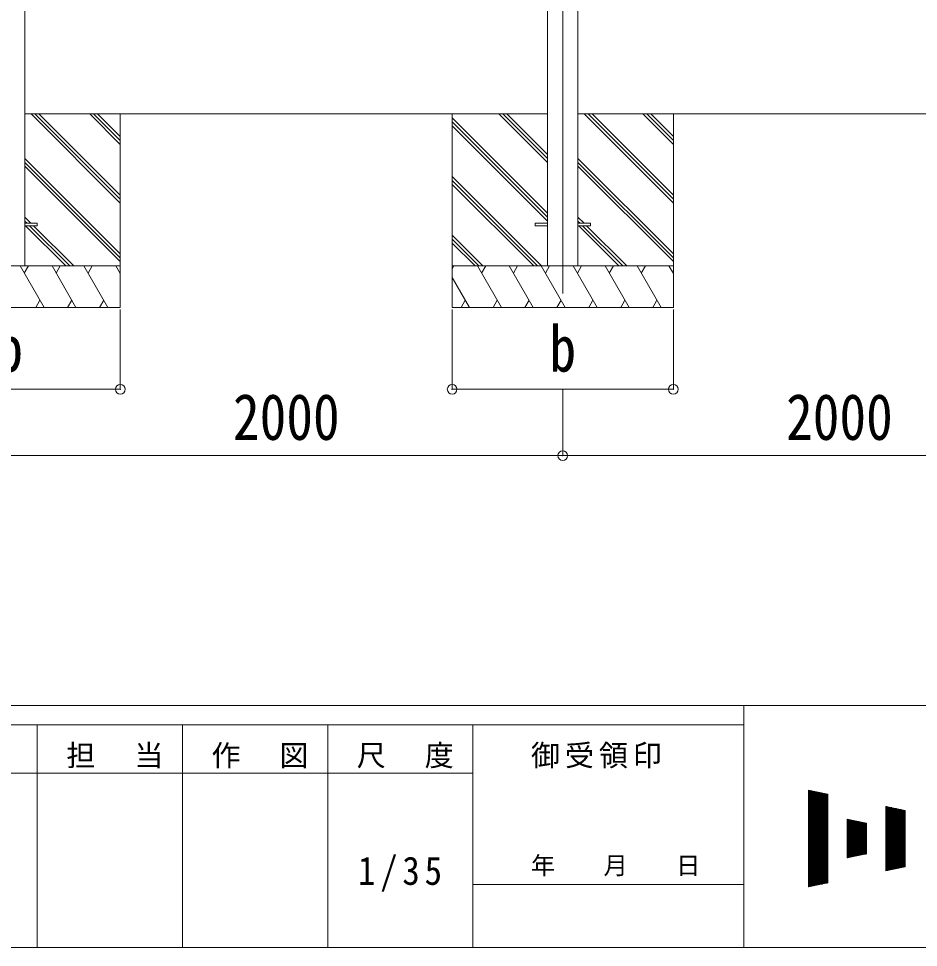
# Model space of a CAD drawing. Units: millimetres at full size, sheet at 1:35. Extents: x -9783 to 9892, y -6828 to 6752.
# Drawn here: x 3663 to 6917, y -6828 to -3468 of the extents above; entities that cross this region are included whole.
import ezdxf
from ezdxf.enums import TextEntityAlignment as Align

# ---------------------------------------------------------------- set-up
doc = ezdxf.new("R2010")
doc.units = ezdxf.units.MM
doc.header["$LTSCALE"] = 35
doc.header["$PDMODE"] = 32
doc.header["$PDSIZE"] = 35
for name, color, linetype, lineweight in [('0-0_0', 7, 'Continuous', 9), ('0-1_本体', 4, 'Continuous', 9), ('0-2_部品', 7, 'Continuous', 9), ('0-8_PARTS2', 2, 'Continuous', 9), ('0-A_寸法', 6, 'Continuous', 9), ('F-0_240', 7, 'Continuous', 9)]:
    doc.layers.add(name, color=color, linetype=linetype, lineweight=lineweight)
doc.styles.add('ＭＳ ゴシック', font='')
doc.styles.get('ＭＳ ゴシック').set_extended_font_data('MS Gothic')

msp = doc.modelspace()

# ---------------------------------------------------------------- linework, layer by layer
at = {"layer": '0-0_0'}
for p, q in [((5575.73, -3812.82), (3685.73, -3812.82)), ((4030.73, -4135.28), (3708.27, -3812.82)), ((4030.73, -4121.14), (3722.41, -3812.82)), ((4030.73, -4107), (3736.56, -3812.82)), ((4030.73, -3923.15), (3920.4, -3812.82)), ((4030.73, -3909.01), (3934.55, -3812.82)), ((4030.73, -3894.87), (3948.69, -3812.82)), ((4030.73, -3812.82), (4030.73, -4512.82)), ((5230.73, -3812.82), (5230.73, -4512.82)), ((5575.73, -4172.5), (5230.73, -3827.5)), ((5575.73, -3988.65), (5399.9, -3812.82)), ((5575.73, -3974.51), (5414.05, -3812.82)), ((5575.73, -3960.37), (5428.19, -3812.82)), ((7575.73, -3812.82), (5685.73, -3812.82)), ((6030.73, -4135.28), (5708.27, -3812.82)), ((6030.73, -4121.14), (5722.41, -3812.82)), ((6030.73, -4107), (5736.56, -3812.82)), ((6030.73, -3923.15), (5920.4, -3812.82)), ((6030.73, -3909.01), (5934.55, -3812.82)), ((6030.73, -3894.87), (5948.69, -3812.82)), ((6030.73, -3812.82), (6030.73, -4512.82)), ((5575.73, -4186.64), (5230.73, -3841.64)), ((5575.73, -4200.78), (5230.73, -3855.78)), ((4030.73, -4319.13), (3685.73, -3974.13)), ((4030.73, -4333.27), (3685.73, -3988.27)), ((6030.73, -4319.13), (5685.73, -3974.13)), ((6030.73, -4333.27), (5685.73, -3988.27)), ((4030.73, -4347.41), (3685.73, -4002.42)), ((6030.73, -4347.41), (5685.73, -4002.42)), ((5553.93, -4362.82), (5230.73, -4039.63)), ((5539.78, -4362.82), (5230.73, -4053.77)), ((5525.64, -4362.82), (5230.73, -4067.92)), ((3707.79, -4208.32), (3685.73, -4186.26)), ((5707.79, -4208.32), (5685.73, -4186.26)), ((3693.65, -4208.32), (3685.73, -4200.41)), ((3834.01, -4362.82), (3688.51, -4217.32)), ((3848.15, -4362.82), (3702.65, -4217.32)), ((3862.29, -4362.82), (3716.79, -4217.32)), ((5693.65, -4208.32), (5685.73, -4200.41)), ((5834.01, -4362.82), (5688.51, -4217.32)), ((5848.15, -4362.82), (5702.65, -4217.32)), ((5862.29, -4362.82), (5716.79, -4217.32)), ((5341.79, -4362.82), (5230.73, -4251.76)), ((5327.65, -4362.82), (5230.73, -4265.9)), ((5313.51, -4362.82), (5230.73, -4280.05)), ((3230.73, -4362.82), (4030.73, -4362.82)), ((3755.05, -4512.82), (3668.45, -4362.82)), ((3683.45, -4388.8), (3698.45, -4362.82)), ((3870.52, -4512.82), (3783.92, -4362.82)), ((3798.92, -4388.8), (3813.92, -4362.82)), ((3985.99, -4512.82), (3899.39, -4362.82)), ((3914.39, -4388.8), (3929.39, -4362.82)), ((4030.73, -4390.32), (4014.86, -4362.82)), ((5230.73, -4362.82), (6030.73, -4362.82)), ((5236.57, -4362.82), (5230.73, -4372.92)), ((5408.64, -4512.82), (5322.04, -4362.82)), ((5352.04, -4362.82), (5337.04, -4388.8)), ((5524.11, -4512.82), (5437.51, -4362.82)), ((5452.51, -4388.8), (5467.51, -4362.82)), ((5639.58, -4512.82), (5552.98, -4362.82)), ((5567.98, -4388.8), (5582.98, -4362.82)), ((5755.05, -4512.82), (5668.45, -4362.82)), ((5683.45, -4388.8), (5698.45, -4362.82)), ((5870.52, -4512.82), (5783.92, -4362.82)), ((5798.92, -4388.8), (5813.92, -4362.82)), ((5985.99, -4512.82), (5899.39, -4362.82)), ((5914.39, -4388.8), (5929.39, -4362.82)), ((6030.73, -4390.32), (6014.86, -4362.82)), ((5293.17, -4512.82), (5230.73, -4404.68)), ((3740.05, -4486.84), (3725.05, -4512.82)), ((3855.52, -4486.84), (3840.52, -4512.82)), ((3970.99, -4486.84), (3955.99, -4512.82)), ((5278.17, -4486.84), (5263.17, -4512.82)), ((5393.64, -4486.84), (5378.64, -4512.82)), ((5509.11, -4486.84), (5494.11, -4512.82)), ((5624.58, -4486.84), (5609.58, -4512.82)), ((5740.05, -4486.84), (5725.05, -4512.82)), ((5855.52, -4486.84), (5840.52, -4512.82)), ((5970.99, -4486.84), (5955.99, -4512.82)), ((4030.73, -4512.82), (3230.73, -4512.82)), ((6030.73, -4512.82), (5230.73, -4512.82))]:
    msp.add_line(p, q, dxfattribs=at)
at = {"layer": '0-1_本体'}
for p, q in [((3685.73, -1182.82), (3685.73, -4362.82)), ((5575.73, -1182.82), (5575.73, -4362.82)), ((5685.73, -1182.82), (5685.73, -4362.82))]:
    msp.add_line(p, q, dxfattribs=at)
at = {"layer": '0-2_部品', "color": 4}
for p, q in [((3685.73, -4208.32), (3730.73, -4208.32)), ((3685.73, -4217.32), (3730.73, -4217.32)), ((3730.73, -4208.32), (3730.73, -4217.32)), ((5530.73, -4208.32), (5530.73, -4217.32)), ((5530.73, -4208.32), (5575.73, -4208.32)), ((5530.73, -4217.32), (5575.73, -4217.32)), ((5685.73, -4208.32), (5730.73, -4208.32)), ((5685.73, -4217.32), (5730.73, -4217.32)), ((5730.73, -4208.32), (5730.73, -4217.32))]:
    msp.add_line(p, q, dxfattribs=at)
at = {"layer": '0-8_PARTS2'}
msp.add_line((5630.73, -1225.51), (5630.73, -4462.82), dxfattribs=at)
at = {"layer": '0-A_寸法'}
for p, q in [((4030.73, -4809.21), (4030.73, -4520.24)), ((5230.73, -4809.21), (5230.73, -4520.24)), ((6030.73, -4809.21), (6030.73, -4520.24)), ((4030.73, -4809.21), (3230.73, -4809.21)), ((6030.73, -4809.21), (5230.73, -4809.21)), ((5630.73, -5049.19), (5630.73, -4809.21)), ((3630.73, -5049.19), (5630.73, -5049.19)), ((7630.73, -5049.19), (5630.73, -5049.19))]:
    msp.add_line(p, q, dxfattribs=at)
for p in [(4030.73, -4809.21), (5230.73, -4809.21), (6030.73, -4809.21), (5630.73, -5049.19)]:
    msp.add_point(p, dxfattribs=at)
at = {"layer": 'F-0_240', "color": 5}
for p, q in [((-9783.03, -5953.1), (9396.97, -5953.1)), ((6285.75, -5953.1), (6285.75, -6828.1)), ((-9783.03, -6023.1), (6285.75, -6023.1)), ((3730.75, -6023.1), (3730.75, -6828.1)), ((4255.75, -6023.1), (4255.75, -6828.1)), ((4780.75, -6023.1), (4780.75, -6828.1)), ((5305.75, -6023.1), (5305.75, -6828.1)), ((3205.75, -6198.1), (5305.75, -6198.1)), ((5305.75, -6600.6), (6285.75, -6600.6)), ((-9783.03, -6828.1), (9396.97, -6828.1))]:
    msp.add_line(p, q, dxfattribs=at)
at = {"layer": 'F-0_240'}
for p, q in [((6519.04, -6259.47), (6589.04, -6274.05)), ((6519.04, -6259.47), (6519.04, -6609.47)), ((6519.04, -6262.76), (6534.85, -6262.76)), ((6519.04, -6266.26), (6551.65, -6266.26)), ((6519.04, -6269.76), (6568.45, -6269.76)), ((6519.04, -6273.26), (6585.25, -6273.26)), ((6519.04, -6276.76), (6589.04, -6276.76)), ((6519.04, -6280.26), (6589.04, -6280.26)), ((6521.12, -6609.03), (6521.12, -6259.9)), ((6524.62, -6608.3), (6524.62, -6260.63)), ((6528.12, -6607.58), (6528.12, -6261.36)), ((6531.62, -6606.85), (6531.62, -6262.09)), ((6535.12, -6606.12), (6535.12, -6262.81)), ((6538.62, -6605.39), (6538.62, -6263.54)), ((6542.12, -6604.66), (6542.12, -6264.27)), ((6545.62, -6603.93), (6545.62, -6265)), ((6549.12, -6603.2), (6549.12, -6265.73)), ((6552.62, -6602.47), (6552.62, -6266.46)), ((6556.12, -6601.74), (6556.12, -6267.19)), ((6559.62, -6601.01), (6559.62, -6267.92)), ((6563.12, -6600.28), (6563.12, -6268.65)), ((6566.62, -6599.55), (6566.62, -6269.38)), ((6570.12, -6598.83), (6570.12, -6270.11)), ((6573.62, -6598.1), (6573.62, -6270.84)), ((6577.12, -6597.37), (6577.12, -6271.56)), ((6580.62, -6596.64), (6580.62, -6272.29)), ((6584.12, -6595.91), (6584.12, -6273.02)), ((6587.62, -6595.18), (6587.62, -6273.75)), ((6589.04, -6274.05), (6589.04, -6594.88)), ((6519.04, -6283.76), (6589.04, -6283.76)), ((6519.04, -6287.26), (6589.04, -6287.26)), ((6519.04, -6290.76), (6589.04, -6290.76)), ((6519.04, -6294.26), (6589.04, -6294.26)), ((6519.04, -6297.76), (6589.04, -6297.76)), ((6519.04, -6301.26), (6589.04, -6301.26)), ((6519.04, -6304.76), (6589.04, -6304.76)), ((6519.04, -6308.26), (6589.04, -6308.26)), ((6519.04, -6311.76), (6589.04, -6311.76)), ((6519.04, -6315.26), (6589.04, -6315.26)), ((6519.04, -6318.76), (6589.04, -6318.76)), ((6519.04, -6322.26), (6589.04, -6322.26)), ((6519.04, -6325.76), (6589.04, -6325.76)), ((6519.04, -6329.26), (6589.04, -6329.26)), ((6519.04, -6332.76), (6589.04, -6332.76)), ((6519.04, -6336.26), (6589.04, -6336.26)), ((6519.04, -6339.76), (6589.04, -6339.76)), ((6519.04, -6343.26), (6589.04, -6343.26)), ((6519.04, -6346.76), (6589.04, -6346.76)), ((6519.04, -6350.26), (6589.04, -6350.26)), ((6799.04, -6317.8), (6869.04, -6332.38)), ((6799.04, -6317.8), (6799.04, -6551.13)), ((6799.04, -6318.76), (6803.65, -6318.76)), ((6799.04, -6322.26), (6820.45, -6322.26)), ((6799.04, -6325.76), (6837.25, -6325.76)), ((6799.04, -6329.26), (6854.05, -6329.26)), ((6799.04, -6332.76), (6869.04, -6332.76)), ((6799.04, -6336.26), (6869.04, -6336.26)), ((6799.04, -6339.76), (6869.04, -6339.76)), ((6799.04, -6343.26), (6869.04, -6343.26)), ((6799.04, -6346.76), (6869.04, -6346.76)), ((6799.04, -6350.26), (6869.04, -6350.26)), ((6801.12, -6550.7), (6801.12, -6318.23)), ((6804.62, -6549.97), (6804.62, -6318.96)), ((6808.12, -6549.24), (6808.12, -6319.69)), ((6811.62, -6548.51), (6811.62, -6320.42)), ((6815.12, -6547.78), (6815.12, -6321.15)), ((6818.62, -6547.05), (6818.62, -6321.88)), ((6822.12, -6546.33), (6822.12, -6322.61)), ((6825.62, -6545.6), (6825.62, -6323.34)), ((6829.12, -6544.87), (6829.12, -6324.06)), ((6832.62, -6544.14), (6832.62, -6324.79)), ((6836.12, -6543.41), (6836.12, -6325.52)), ((6839.62, -6542.68), (6839.62, -6326.25)), ((6843.12, -6541.95), (6843.12, -6326.98)), ((6846.62, -6541.22), (6846.62, -6327.71)), ((6850.12, -6540.49), (6850.12, -6328.44)), ((6853.62, -6539.76), (6853.62, -6329.17)), ((6857.12, -6539.03), (6857.12, -6329.9)), ((6860.62, -6538.3), (6860.62, -6330.63)), ((6864.12, -6537.58), (6864.12, -6331.36)), ((6867.62, -6536.85), (6867.62, -6332.09)), ((6869.04, -6332.38), (6869.04, -6536.55)), ((6519.04, -6353.76), (6589.04, -6353.76)), ((6519.04, -6357.26), (6589.04, -6357.26)), ((6519.04, -6360.76), (6589.04, -6360.76)), ((6519.04, -6364.26), (6589.04, -6364.26)), ((6519.04, -6367.76), (6589.04, -6367.76)), ((6519.04, -6371.26), (6589.04, -6371.26)), ((6519.04, -6374.76), (6589.04, -6374.76)), ((6519.04, -6378.26), (6589.04, -6378.26)), ((6519.04, -6381.76), (6589.04, -6381.76)), ((6659.04, -6364.47), (6729.04, -6379.05)), ((6659.04, -6364.47), (6659.04, -6504.47)), ((6659.04, -6367.76), (6674.85, -6367.76)), ((6659.04, -6371.26), (6691.65, -6371.26)), ((6659.04, -6374.76), (6708.45, -6374.76)), ((6659.04, -6378.26), (6725.25, -6378.26)), ((6659.04, -6381.76), (6729.04, -6381.76)), ((6661.12, -6504.03), (6661.12, -6364.9)), ((6664.62, -6503.3), (6664.62, -6365.63)), ((6668.12, -6502.58), (6668.12, -6366.36)), ((6671.62, -6501.85), (6671.62, -6367.09)), ((6675.12, -6501.12), (6675.12, -6367.81)), ((6678.62, -6500.39), (6678.62, -6368.54)), ((6682.12, -6499.66), (6682.12, -6369.27)), ((6685.62, -6498.93), (6685.62, -6370)), ((6689.12, -6498.2), (6689.12, -6370.73)), ((6692.62, -6497.47), (6692.62, -6371.46)), ((6696.12, -6496.74), (6696.12, -6372.19)), ((6699.62, -6496.01), (6699.62, -6372.92)), ((6703.12, -6495.28), (6703.12, -6373.65)), ((6706.62, -6494.55), (6706.62, -6374.38)), ((6710.12, -6493.83), (6710.12, -6375.11)), ((6713.62, -6493.1), (6713.62, -6375.84)), ((6717.12, -6492.37), (6717.12, -6376.56)), ((6720.62, -6491.64), (6720.62, -6377.29)), ((6724.12, -6490.91), (6724.12, -6378.02)), ((6727.62, -6490.18), (6727.62, -6378.75)), ((6729.04, -6379.05), (6729.04, -6489.88)), ((6799.04, -6353.76), (6869.04, -6353.76)), ((6799.04, -6357.26), (6869.04, -6357.26)), ((6799.04, -6360.76), (6869.04, -6360.76)), ((6799.04, -6364.26), (6869.04, -6364.26)), ((6799.04, -6367.76), (6869.04, -6367.76)), ((6799.04, -6371.26), (6869.04, -6371.26)), ((6799.04, -6374.76), (6869.04, -6374.76)), ((6799.04, -6378.26), (6869.04, -6378.26)), ((6799.04, -6381.76), (6869.04, -6381.76)), ((6519.04, -6385.26), (6589.04, -6385.26)), ((6519.04, -6388.76), (6589.04, -6388.76)), ((6519.04, -6392.26), (6589.04, -6392.26)), ((6519.04, -6395.76), (6589.04, -6395.76)), ((6519.04, -6399.26), (6589.04, -6399.26)), ((6519.04, -6402.76), (6589.04, -6402.76)), ((6519.04, -6406.26), (6589.04, -6406.26)), ((6519.04, -6409.76), (6589.04, -6409.76)), ((6519.04, -6413.26), (6589.04, -6413.26)), ((6519.04, -6416.76), (6589.04, -6416.76)), ((6659.04, -6385.26), (6729.04, -6385.26)), ((6659.04, -6388.76), (6729.04, -6388.76)), ((6659.04, -6392.26), (6729.04, -6392.26)), ((6659.04, -6395.76), (6729.04, -6395.76)), ((6659.04, -6399.26), (6729.04, -6399.26)), ((6659.04, -6402.76), (6729.04, -6402.76)), ((6659.04, -6406.26), (6729.04, -6406.26)), ((6659.04, -6409.76), (6729.04, -6409.76)), ((6659.04, -6413.26), (6729.04, -6413.26)), ((6659.04, -6416.76), (6729.04, -6416.76)), ((6799.04, -6385.26), (6869.04, -6385.26)), ((6799.04, -6388.76), (6869.04, -6388.76)), ((6799.04, -6392.26), (6869.04, -6392.26)), ((6799.04, -6395.76), (6869.04, -6395.76)), ((6799.04, -6399.26), (6869.04, -6399.26)), ((6799.04, -6402.76), (6869.04, -6402.76)), ((6799.04, -6406.26), (6869.04, -6406.26)), ((6799.04, -6409.76), (6869.04, -6409.76)), ((6799.04, -6413.26), (6869.04, -6413.26)), ((6799.04, -6416.76), (6869.04, -6416.76)), ((6519.04, -6420.26), (6589.04, -6420.26)), ((6519.04, -6423.76), (6589.04, -6423.76)), ((6519.04, -6427.26), (6589.04, -6427.26)), ((6519.04, -6430.76), (6589.04, -6430.76)), ((6519.04, -6434.26), (6589.04, -6434.26)), ((6519.04, -6437.76), (6589.04, -6437.76)), ((6519.04, -6441.26), (6589.04, -6441.26)), ((6519.04, -6444.76), (6589.04, -6444.76)), ((6519.04, -6448.26), (6589.04, -6448.26)), ((6659.04, -6420.26), (6729.04, -6420.26)), ((6659.04, -6423.76), (6729.04, -6423.76)), ((6659.04, -6427.26), (6729.04, -6427.26)), ((6659.04, -6430.76), (6729.04, -6430.76)), ((6659.04, -6434.26), (6729.04, -6434.26)), ((6659.04, -6437.76), (6729.04, -6437.76)), ((6659.04, -6441.26), (6729.04, -6441.26)), ((6659.04, -6444.76), (6729.04, -6444.76)), ((6659.04, -6448.26), (6729.04, -6448.26)), ((6799.04, -6420.26), (6869.04, -6420.26)), ((6799.04, -6423.76), (6869.04, -6423.76)), ((6799.04, -6427.26), (6869.04, -6427.26)), ((6799.04, -6430.76), (6869.04, -6430.76)), ((6799.04, -6434.26), (6869.04, -6434.26)), ((6799.04, -6437.76), (6869.04, -6437.76)), ((6799.04, -6441.26), (6869.04, -6441.26)), ((6799.04, -6444.76), (6869.04, -6444.76)), ((6799.04, -6448.26), (6869.04, -6448.26)), ((6519.04, -6451.76), (6589.04, -6451.76)), ((6519.04, -6455.26), (6589.04, -6455.26)), ((6519.04, -6458.76), (6589.04, -6458.76)), ((6519.04, -6462.26), (6589.04, -6462.26)), ((6519.04, -6465.76), (6589.04, -6465.76)), ((6519.04, -6469.26), (6589.04, -6469.26)), ((6519.04, -6472.76), (6589.04, -6472.76)), ((6519.04, -6476.26), (6589.04, -6476.26)), ((6519.04, -6479.76), (6589.04, -6479.76)), ((6519.04, -6483.26), (6589.04, -6483.26)), ((6659.04, -6451.76), (6729.04, -6451.76)), ((6659.04, -6455.26), (6729.04, -6455.26)), ((6659.04, -6458.76), (6729.04, -6458.76)), ((6659.04, -6462.26), (6729.04, -6462.26)), ((6659.04, -6465.76), (6729.04, -6465.76)), ((6659.04, -6469.26), (6729.04, -6469.26)), ((6659.04, -6472.76), (6729.04, -6472.76)), ((6659.04, -6476.26), (6729.04, -6476.26)), ((6659.04, -6479.76), (6729.04, -6479.76)), ((6659.04, -6483.26), (6729.04, -6483.26)), ((6799.04, -6451.76), (6869.04, -6451.76)), ((6799.04, -6455.26), (6869.04, -6455.26)), ((6799.04, -6458.76), (6869.04, -6458.76)), ((6799.04, -6462.26), (6869.04, -6462.26)), ((6799.04, -6465.76), (6869.04, -6465.76)), ((6799.04, -6469.26), (6869.04, -6469.26)), ((6799.04, -6472.76), (6869.04, -6472.76)), ((6799.04, -6476.26), (6869.04, -6476.26)), ((6799.04, -6479.76), (6869.04, -6479.76)), ((6799.04, -6483.26), (6869.04, -6483.26)), ((6519.04, -6486.76), (6589.04, -6486.76)), ((6519.04, -6490.26), (6589.04, -6490.26)), ((6519.04, -6493.76), (6589.04, -6493.76)), ((6519.04, -6497.26), (6589.04, -6497.26)), ((6519.04, -6500.76), (6589.04, -6500.76)), ((6519.04, -6504.26), (6589.04, -6504.26)), ((6519.04, -6507.76), (6589.04, -6507.76)), ((6519.04, -6511.26), (6589.04, -6511.26)), ((6519.04, -6514.76), (6589.04, -6514.76)), ((6519.04, -6518.26), (6589.04, -6518.26)), ((6659.04, -6486.76), (6729.04, -6486.76)), ((6659.04, -6504.47), (6729.04, -6489.88)), ((6659.04, -6490.26), (6727.23, -6490.26)), ((6659.04, -6493.76), (6710.43, -6493.76)), ((6659.04, -6497.26), (6693.63, -6497.26)), ((6659.04, -6500.76), (6676.83, -6500.76)), ((6659.04, -6504.26), (6660.03, -6504.26)), ((6799.04, -6486.76), (6869.04, -6486.76)), ((6799.04, -6490.26), (6869.04, -6490.26)), ((6799.04, -6493.76), (6869.04, -6493.76)), ((6799.04, -6497.26), (6869.04, -6497.26)), ((6799.04, -6500.76), (6869.04, -6500.76)), ((6799.04, -6504.26), (6869.04, -6504.26)), ((6799.04, -6507.76), (6869.04, -6507.76)), ((6799.04, -6511.26), (6869.04, -6511.26)), ((6799.04, -6514.76), (6869.04, -6514.76)), ((6799.04, -6518.26), (6869.04, -6518.26)), ((6519.04, -6521.76), (6589.04, -6521.76)), ((6519.04, -6525.26), (6589.04, -6525.26)), ((6519.04, -6528.76), (6589.04, -6528.76)), ((6519.04, -6532.26), (6589.04, -6532.26)), ((6519.04, -6535.76), (6589.04, -6535.76)), ((6519.04, -6539.26), (6589.04, -6539.26)), ((6519.04, -6542.76), (6589.04, -6542.76)), ((6519.04, -6546.26), (6589.04, -6546.26)), ((6519.04, -6549.76), (6589.04, -6549.76)), ((6799.04, -6521.76), (6869.04, -6521.76)), ((6799.04, -6525.26), (6869.04, -6525.26)), ((6799.04, -6528.76), (6869.04, -6528.76)), ((6799.04, -6532.26), (6869.04, -6532.26)), ((6799.04, -6535.76), (6869.04, -6535.76)), ((6869.04, -6536.55), (6799.04, -6551.13)), ((6799.04, -6539.26), (6856.03, -6539.26)), ((6799.04, -6542.76), (6839.23, -6542.76)), ((6799.04, -6546.26), (6822.43, -6546.26)), ((6799.04, -6549.76), (6805.63, -6549.76)), ((6519.04, -6553.26), (6589.04, -6553.26)), ((6519.04, -6556.76), (6589.04, -6556.76)), ((6519.04, -6560.26), (6589.04, -6560.26)), ((6519.04, -6563.76), (6589.04, -6563.76)), ((6519.04, -6567.26), (6589.04, -6567.26)), ((6519.04, -6570.76), (6589.04, -6570.76)), ((6519.04, -6574.26), (6589.04, -6574.26)), ((6519.04, -6577.76), (6589.04, -6577.76)), ((6519.04, -6581.26), (6589.04, -6581.26)), ((6519.04, -6584.76), (6589.04, -6584.76)), ((6519.04, -6588.26), (6589.04, -6588.26)), ((6519.04, -6591.76), (6589.04, -6591.76)), ((6589.04, -6594.88), (6519.04, -6609.47)), ((6519.04, -6595.26), (6587.23, -6595.26)), ((6519.04, -6598.76), (6570.43, -6598.76)), ((6519.04, -6602.26), (6553.63, -6602.26)), ((6519.04, -6605.76), (6536.83, -6605.76)), ((6519.04, -6609.26), (6520.03, -6609.26))]:
    msp.add_line(p, q, dxfattribs=at)

# ---------------------------------------------------------------- texts
at = {"layer": '0-A_寸法', "color": 7, "style": 'ＭＳ ゴシック', "width": 0.85}
for s, p in [('b', (3582.61, -4794.83)), ('b', (5582.61, -4794.83)), ('2000', (4438.23, -5042.19)), ('2000', (6438.23, -5042.19))]:
    msp.add_text(s, height=166.8, dxfattribs=at).set_placement(p, align=Align.BOTTOM_LEFT)
at = {"layer": 'F-0_240', "style": 'ＭＳ ゴシック'}
msp.add_text('年\u3000\u3000月\u3000\u3000日', height=64.15, dxfattribs=at).set_placement((5515.76, -6583.1), align=Align.BOTTOM_LEFT)
at = {"layer": 'F-0_240', "attachment_point": 7, "style": 'ＭＳ ゴシック'}
for s, insert, char_height in [('\\T1.17;担\u3000当', (3835.76, -6180.6), 76.98), ('\\T1.17;作\u3000図', (4360.75, -6180.6), 76.98), ('\\T1.17;尺\u3000度', (4885.76, -6180.6), 76.98), ('\\T1.17;御受領印', (5515.75, -6180.6), 76.98), ('\\T1.28;\\W0.9;1/35', (4890.13, -6626.85), 102.6)]:
    msp.add_mtext(s, dxfattribs=dict(at, insert=insert, char_height=char_height))

doc.saveas('drawing.dxf')
